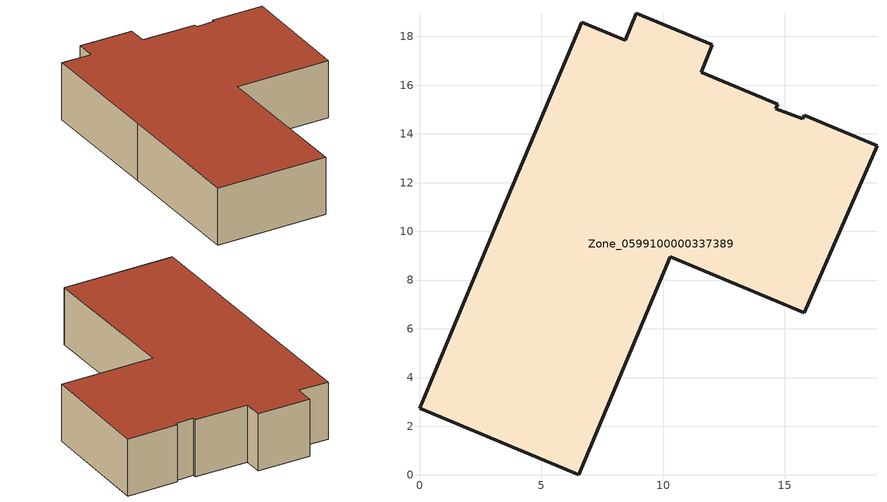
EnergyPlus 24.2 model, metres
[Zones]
Zone_0599100000337389
 floor ground (C_G): 10.29,8.96 6.53,0 0,2.74 3.4,10.87 6.65,18.59 8.44,17.84 8.9,18.96 12.01,17.65 11.56,16.54 14.71,15.22 14.62,15.03 15.73,14.62 15.79,14.77 18.78,13.51 15.79,6.66 z0
 wall outside (C_F): 14.62,15.03 14.71,15.22 11.56,16.54 12.01,17.65 8.9,18.96 8.44,17.84 6.65,18.59 3.4,10.87 0,2.74 6.53,0 10.29,8.96 15.79,6.66 18.78,13.51 15.79,14.77 15.73,14.62 14.62,15.03 z0:3.65
 roof outside (C_R): 15.73,14.62 14.62,15.03 14.71,15.22 11.56,16.54 12.01,17.65 8.9,18.96 8.44,17.84 6.65,18.59 3.4,10.87 0,2.74 6.53,0 10.29,8.96 15.79,6.66 18.78,13.51 15.79,14.77 z3.65
[BUILDING]
Pand.0599100000337389: North Axis=0; Terrain=City; Loads Convergence Tolerance Value=0.04; Temperature Convergence Tolerance Value=0.4; Solar Distribution=FullExterior; Maximum Number of Warmup Days=25; Minimum Number of Warmup Days=1
[Site:Location]
Rotterdam.The.Hague.AP_ZH_NLD Design_Conditions: Latitude=51.96; Longitude=4.45; Time Zone=1; Elevation=-4.5
[SITE:GROUNDTEMPERATURE:BUILDINGSURFACE]
18, 18, 18, 18, 18, 18, 18, 18, 18, 18, 18, 18
[MATERIAL] Thermal Absorptance=0.9; Solar Absorptance=0.7; Visible Absorptance=0.7
Name | Roughness | Thickness | Conductivity | Density | Specific Heat
G.TI.1975-1991 | MediumSmooth | 0.15 | 0.288461 | 540 | 1210
F.TI.1975-1991 | Rough | 0.3 | 0.230769 | 1920 | 840
R.TI.1975-1991 | MediumRough | 0.2 | 0.153846 | 1500 | 1000
[CONSTRUCTION]
C_G: G.TI.1975-1991
C_F: F.TI.1975-1991
C_R: R.TI.1975-1991
[ZONE]
Zone_0599100000337389: Type=1; Multiplier=1; Ceiling Height=Autocalculate; Volume=Autocalculate; Floor Area=autocalculate; Part of Total Floor Area=Yes
[ZONEINFILTRATION:DESIGNFLOWRATE]
Infil_Zone_0599100000337389: Zone or ZoneList or Space or SpaceList=Zone_0599100000337389; Schedule=AlwaysOn; Design Flow Rate Calculation Method=Flow/Area; Flow Rate per Floor Area=0.003; Constant Term Coefficient=1; Temperature Term Coefficient=0; Velocity Term Coefficient=0; Velocity Squared Term Coefficient=0
[HVACTEMPLATE:ZONE:IDEALLOADSAIRSYSTEM]
Zone_0599100000337389: Maximum Heating Supply Air Temperature=50; Minimum Cooling Supply Air Temperature=13; Maximum Heating Supply Air Humidity Ratio=0.0156; Minimum Cooling Supply Air Humidity Ratio=0.0077; Heating Limit=NoLimit; Cooling Limit=NoLimit; Dehumidification Control Type=ConstantSensibleHeatRatio; Cooling Sensible Heat Ratio=0.7; Dehumidification Setpoint=60; Humidification Control Type=None; Humidification Setpoint=30; Outdoor Air Method=None; Outdoor Air Flow Rate per Person=0.00944; Outdoor Air Flow Rate per Zone Floor Area=0; Outdoor Air Flow Rate per Zone=0; Demand Controlled Ventilation Type=None; Outdoor Air Economizer Type=NoEconomizer; Heat Recovery Type=None; Sensible Heat Recovery Effectiveness=0.7; Latent Heat Recovery Effectiveness=0.65
[ZONECONTROL:THERMOSTAT]
ThermostatControl_Zone_0599100000337389: Zone or ZoneList=Zone_0599100000337389; Control Type Schedule=DualSetpointControlType; Control 1=Thermostat_Zone_0599100000337389; Temperature Difference Between Cutout And Setpoint=0
[THERMOSTATSETPOINT:DUALSETPOINT]
Thermostat_Zone_0599100000337389: Heating Setpoint Temperature Schedule=HeatingSetpoint_Zone_0599100000337389; Cooling Setpoint Temperature Schedule=CoolingSetpoint_Zone_0599100000337389
[SCHEDULE:COMPACT]
HeatingSetpoint_Zone_0599100000337389: Through: 12/31, For: AllDays, Until: 24:00, 21
CoolingSetpoint_Zone_0599100000337389: Through: 12/31, For: AllDays, Until: 24:00, 24
DualSetpointControlType: Through: 12/31, For: AllDays, Until: 24:00, 4
AlwaysOn: Through: 12/31, For: AllDays, Until: 24:00, 1
